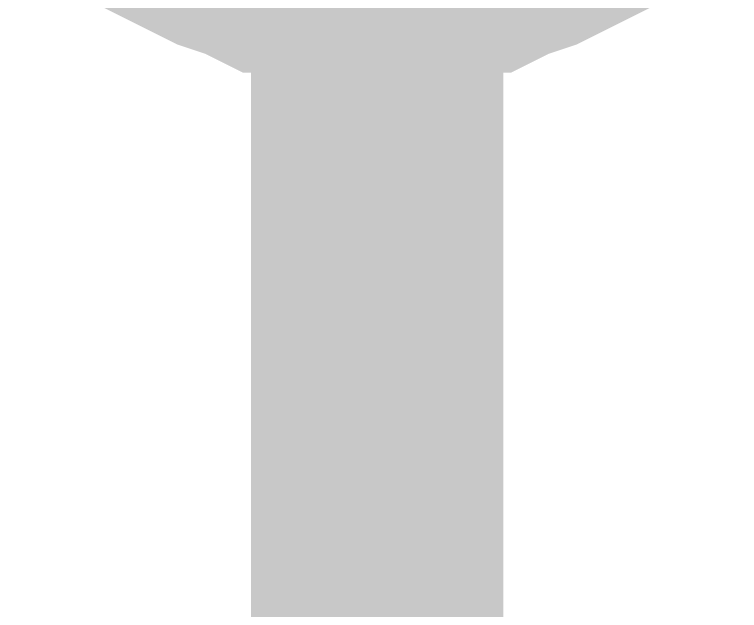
# Model space of a CAD drawing. Header units: inches. Extents: x 0 to 9.51, y -0.01 to 7.51.
# Drawn here: x 5.78305 to 5.81696, y 2.94903 to 2.97692 of the extents above; entities that cross this region are included whole.
import ezdxf

# ---------------------------------------------------------------- set-up
doc = ezdxf.new("R2010")
doc.units = ezdxf.units.IN
doc.header["$MEASUREMENT"] = 0
doc.layers.add('Sheet', color=255, linetype='Continuous')

msp = doc.modelspace()

# ---------------------------------------------------------------- linework, layer by layer
at = {"layer": 'Sheet'}
for points in [[(5.800005, 3, 0.0118, 0.0118, 0), (5.800005, 2.899617, 0.0118, 0.0118, 0)], [(5.800005, 2.979658, 0.0118, 0.0118, 0), (5.79912, 2.979658, 0.0118, 0.0118, 0), (5.797794, 2.979658, 0.0118, 0.0118, 0), (5.79691, 2.9801, 0.0118, 0.0118, 0), (5.796026, 2.9801, 0.0118, 0.0118, 0), (5.795141, 2.9801, 0.0118, 0.0118, 0), (5.794257, 2.980542, 0.0118, 0.0118, 0), (5.792931, 2.980985, 0.0118, 0.0118, 0), (5.792047, 2.981427, 0.0118, 0.0118, 0), (5.791163, 2.981869, 0.0118, 0.0118, 0), (5.790278, 2.982311, 0.0118, 0.0118, 0), (5.789836, 2.982754, 0.0118, 0.0118, 0), (5.788952, 2.983196, 0.0118, 0.0118, 0)], [(5.800005, 2.979658, 0.0118, 0.0118, 0), (5.79912, 2.979658, 0.0118, 0.0118, 0), (5.797794, 2.979658, 0.0118, 0.0118, 0), (5.79691, 2.9801, 0.0118, 0.0118, 0), (5.796026, 2.9801, 0.0118, 0.0118, 0), (5.795141, 2.9801, 0.0118, 0.0118, 0), (5.794257, 2.980542, 0.0118, 0.0118, 0), (5.792931, 2.980985, 0.0118, 0.0118, 0), (5.792047, 2.981427, 0.0118, 0.0118, 0), (5.791163, 2.981869, 0.0118, 0.0118, 0), (5.790278, 2.982311, 0.0118, 0.0118, 0), (5.789836, 2.982754, 0.0118, 0.0118, 0), (5.788952, 2.983196, 0.0118, 0.0118, 0)], [(5.800005, 2.979658, 0.0118, 0.0118, 0), (5.79912, 2.979658, 0.0118, 0.0118, 0), (5.797794, 2.979658, 0.0118, 0.0118, 0), (5.79691, 2.9801, 0.0118, 0.0118, 0), (5.796026, 2.9801, 0.0118, 0.0118, 0), (5.795141, 2.9801, 0.0118, 0.0118, 0), (5.794257, 2.980542, 0.0118, 0.0118, 0), (5.792931, 2.980985, 0.0118, 0.0118, 0), (5.792047, 2.981427, 0.0118, 0.0118, 0), (5.791163, 2.981869, 0.0118, 0.0118, 0), (5.790278, 2.982311, 0.0118, 0.0118, 0), (5.789836, 2.982754, 0.0118, 0.0118, 0), (5.788952, 2.983196, 0.0118, 0.0118, 0)], [(5.800005, 2.979658, 0.0118, 0.0118, 0), (5.79912, 2.979658, 0.0118, 0.0118, 0), (5.797794, 2.979658, 0.0118, 0.0118, 0), (5.79691, 2.9801, 0.0118, 0.0118, 0), (5.796026, 2.9801, 0.0118, 0.0118, 0), (5.795141, 2.9801, 0.0118, 0.0118, 0), (5.794257, 2.980542, 0.0118, 0.0118, 0), (5.792931, 2.980985, 0.0118, 0.0118, 0), (5.792047, 2.981427, 0.0118, 0.0118, 0), (5.791163, 2.981869, 0.0118, 0.0118, 0), (5.790278, 2.982311, 0.0118, 0.0118, 0), (5.789836, 2.982754, 0.0118, 0.0118, 0), (5.788952, 2.983196, 0.0118, 0.0118, 0)], [(5.811057, 2.983196, 0.0118, 0.0118, 0), (5.810173, 2.982754, 0.0118, 0.0118, 0), (5.809731, 2.982311, 0.0118, 0.0118, 0), (5.808847, 2.981869, 0.0118, 0.0118, 0), (5.807963, 2.981427, 0.0118, 0.0118, 0), (5.807078, 2.980985, 0.0118, 0.0118, 0), (5.805752, 2.980542, 0.0118, 0.0118, 0), (5.804868, 2.9801, 0.0118, 0.0118, 0), (5.803984, 2.9801, 0.0118, 0.0118, 0), (5.803099, 2.9801, 0.0118, 0.0118, 0), (5.802215, 2.979658, 0.0118, 0.0118, 0), (5.800889, 2.979658, 0.0118, 0.0118, 0), (5.800005, 2.979658, 0.0118, 0.0118, 0)], [(5.811057, 2.983196, 0.0118, 0.0118, 0), (5.810173, 2.982754, 0.0118, 0.0118, 0), (5.809731, 2.982311, 0.0118, 0.0118, 0), (5.808847, 2.981869, 0.0118, 0.0118, 0), (5.807963, 2.981427, 0.0118, 0.0118, 0), (5.807078, 2.980985, 0.0118, 0.0118, 0), (5.805752, 2.980542, 0.0118, 0.0118, 0), (5.804868, 2.9801, 0.0118, 0.0118, 0), (5.803984, 2.9801, 0.0118, 0.0118, 0), (5.803099, 2.9801, 0.0118, 0.0118, 0), (5.802215, 2.979658, 0.0118, 0.0118, 0), (5.800889, 2.979658, 0.0118, 0.0118, 0), (5.800005, 2.979658, 0.0118, 0.0118, 0)], [(5.811057, 2.983196, 0.0118, 0.0118, 0), (5.810173, 2.982754, 0.0118, 0.0118, 0), (5.809731, 2.982311, 0.0118, 0.0118, 0), (5.808847, 2.981869, 0.0118, 0.0118, 0), (5.807963, 2.981427, 0.0118, 0.0118, 0), (5.807078, 2.980985, 0.0118, 0.0118, 0), (5.805752, 2.980542, 0.0118, 0.0118, 0), (5.804868, 2.9801, 0.0118, 0.0118, 0), (5.803984, 2.9801, 0.0118, 0.0118, 0), (5.803099, 2.9801, 0.0118, 0.0118, 0), (5.802215, 2.979658, 0.0118, 0.0118, 0), (5.800889, 2.979658, 0.0118, 0.0118, 0), (5.800005, 2.979658, 0.0118, 0.0118, 0)], [(5.811057, 2.983196, 0.0118, 0.0118, 0), (5.810173, 2.982754, 0.0118, 0.0118, 0), (5.809731, 2.982311, 0.0118, 0.0118, 0), (5.808847, 2.981869, 0.0118, 0.0118, 0), (5.807963, 2.981427, 0.0118, 0.0118, 0), (5.807078, 2.980985, 0.0118, 0.0118, 0), (5.805752, 2.980542, 0.0118, 0.0118, 0), (5.804868, 2.9801, 0.0118, 0.0118, 0), (5.803984, 2.9801, 0.0118, 0.0118, 0), (5.803099, 2.9801, 0.0118, 0.0118, 0), (5.802215, 2.979658, 0.0118, 0.0118, 0), (5.800889, 2.979658, 0.0118, 0.0118, 0), (5.800005, 2.979658, 0.0118, 0.0118, 0)]]:
    msp.add_lwpolyline(points, format="xyseb", dxfattribs=at)

doc.saveas('drawing.dxf')
